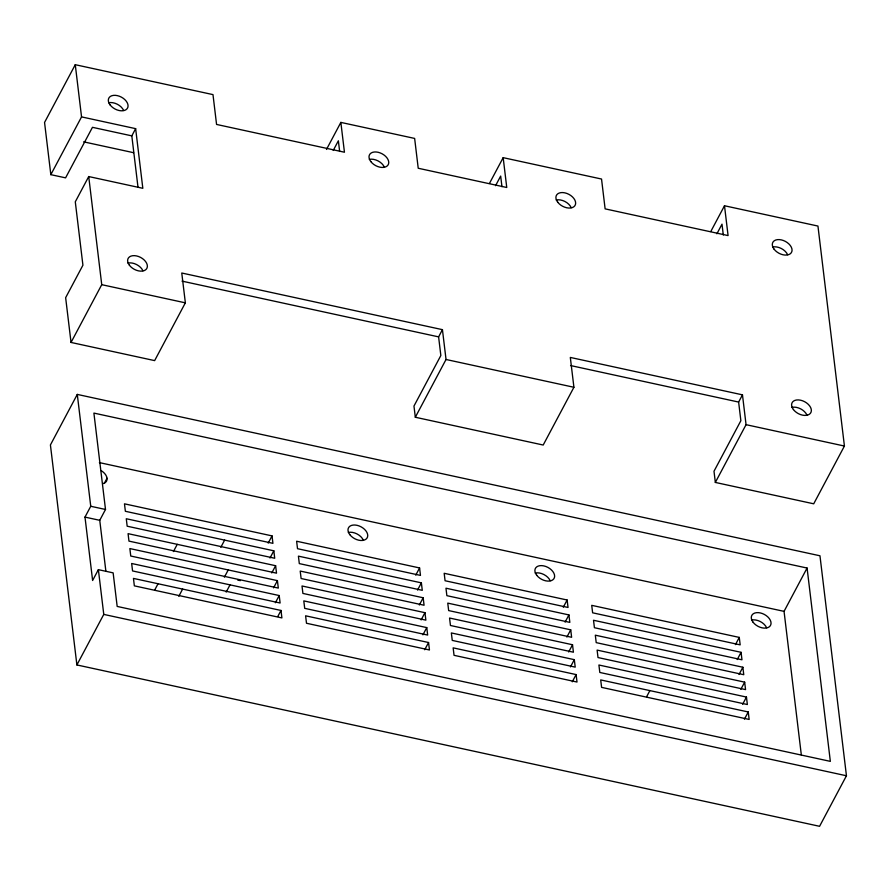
<?xml version="1.0" encoding="UTF-8"?>
<svg xmlns="http://www.w3.org/2000/svg" width="891" height="891" viewBox="0 0 891 891"><rect width="100%" height="100%" fill="white"/><g stroke="black" fill="none" stroke-linecap="round" stroke-linejoin="round"><path stroke-width="1.34" d="M75.267 64.698L81.549 116.888L135.644 128.649L142.827 188.302L88.721 176.552L75.289 201.823L82.919 265.206L65.644 297.694L71.035 342.445L154.644 360.61L185.361 302.84L181.764 273.014L442.437 329.659L438.606 336.876L440.845 355.52L413.97 406.062L415.317 417.244L543.198 445.032L573.915 387.273L570.318 357.436L742.47 394.847L738.628 402.064L740.867 420.708L714.003 471.25L715.339 482.432L813.717 503.805L844.423 446.046L817.949 226.058L724.494 205.754L728.081 235.58L605.123 208.862L601.536 179.035L503.17 157.662L506.756 187.489L418.224 168.254L414.638 138.428L340.852 122.401L344.449 152.227L216.569 124.439L212.982 94.613L75.267 64.698L44.55 122.457L50.832 174.658L65.589 177.855L92.464 127.324L131.812 135.866L138.016 187.388M50.832 174.658L81.549 116.888M131.812 135.866L135.644 128.649M71.035 342.445L101.741 284.675L88.721 176.552M77.283 394.412L50.419 444.954L76.893 664.942L819.575 826.302L846.45 775.771L819.965 555.784L77.283 394.412L90.748 506.277L84.99 517.103L92.619 580.487L98.378 569.661L113.135 572.868L117.178 606.426L830.345 761.371L807.079 568.046L93.9 413.09L105.506 509.474L99.747 520.311L105.884 571.287M104.47 483.067L107.031 478.255M326.485 149.432L340.852 122.401M333.245 150.434L338.368 140.8L339.649 151.459M76.893 664.942L103.768 614.4L98.378 569.661M173.411 551.562L177.253 544.345M154.845 589.764L158.041 583.739M178.801 596.302L182.633 589.085M220.801 547.33L224.643 540.113M224.387 577.168L228.23 569.939M226.191 592.081L230.023 584.864M268.191 543.109L272.033 535.892L124.473 503.827L125.375 511.289L272.924 543.343L272.033 535.892M269.984 558.022L273.827 550.805L126.277 518.74L127.168 526.202L274.718 558.256L273.827 550.805M271.777 572.935L275.62 565.718L128.07 533.653L128.961 541.115L276.522 573.169L275.62 565.718M273.57 587.848L277.413 580.631L129.863 548.566L130.754 556.029L278.315 588.082L277.413 580.631M489.437 183.468L503.17 157.662M495.552 185.696L500.675 176.073L501.956 186.72M275.375 602.762L279.206 595.544L131.656 563.491L132.559 570.942L280.108 603.007L279.206 595.544M277.803 616.472L281.01 610.458L133.45 578.404L134.352 585.855L281.901 617.92L281.01 610.458M415.317 417.244L446.035 359.485L442.437 329.659M415.741 575.163L419.583 567.946L296.625 541.227L297.516 548.689L420.474 575.408L419.583 567.946M417.534 590.087L421.376 582.859L298.418 556.14L299.309 563.602L422.278 590.321L421.376 582.859M419.338 605L423.169 597.772L300.211 571.064L301.113 578.515L424.071 605.234L423.169 597.772M421.131 619.913L424.962 612.685L302.004 585.977L302.907 593.428L425.865 620.147L424.962 612.685M422.924 634.826L426.767 627.609L303.798 600.89L304.7 608.341L427.658 635.06L426.767 627.609M424.717 649.739L428.56 642.522L305.602 615.804L306.493 623.255L429.451 649.973L428.56 642.522M710.773 231.56L724.494 205.754M716.887 233.787L722 224.164L723.303 235.001M563.29 607.228L567.133 600.011L444.175 573.292L445.077 580.743L568.035 607.462L567.133 600.011M565.094 622.141L568.926 614.924L445.968 588.205L446.87 595.667L569.828 622.375L568.926 614.924M566.888 637.054L570.73 629.837L447.761 603.118L448.663 610.58L571.621 637.288L570.73 629.837M568.681 651.967L572.523 644.75L449.565 618.031L450.456 625.493L573.414 652.212L572.523 644.75M570.474 666.88L574.316 659.663L451.358 632.944L452.249 640.406L575.218 667.125L574.316 659.663M572.267 681.793L576.109 674.576L453.151 647.857L454.042 655.319L577.012 682.038L576.109 674.576M715.339 482.432L746.057 424.673L742.47 394.847M646.688 696.628L649.884 690.603M735.443 644.627L739.274 637.41L591.724 605.345L592.626 612.808L740.176 644.861L739.274 637.41M737.236 659.54L741.078 652.323L593.517 620.259L594.42 627.721L741.969 659.785L741.078 652.323M739.029 674.454L742.871 667.236L595.322 635.183L596.213 642.634L743.762 674.699L742.871 667.236M740.822 689.378L744.664 682.15L597.115 650.096L598.006 657.547L745.567 689.612L744.664 682.15M801.332 754.978L784.047 611.36L807.079 568.046M742.626 704.291L746.458 697.063L598.908 665.009L599.81 672.46L747.36 704.525L746.458 697.063M744.419 719.204L748.251 711.976L600.701 679.922L601.603 687.373L749.153 719.438L748.251 711.976M83.62 141.836L133.617 152.695M181.998 281.122L438.606 336.876M570.552 365.544L738.628 402.064M101.741 284.675L185.361 302.84M446.035 359.485L573.915 387.273M746.057 424.673L844.423 446.046M99.402 462.607L784.047 611.36M90.748 506.277L105.506 509.474M84.99 517.103L99.747 520.311M237.685 580.052L240.347 580.631M103.768 614.4L846.45 775.771M751.648 620.069A10.603 6.738 28 0 1 766.605 627.732M535.235 573.058A10.603 6.738 28 0 1 550.204 580.72M348.336 532.45A10.603 6.738 28 0 1 363.294 540.102M101.329 470.726A10.603 6.738 28 0 1 102.888 483.635M556.24 200.007A10.603 6.738 28 0 1 571.209 207.67M791.954 407.365A10.603 6.738 28 0 1 806.912 415.017M127.97 263.09A10.603 6.738 28 0 1 142.928 270.753M108.669 102.766A10.603 6.738 28 0 1 123.626 110.428M369.342 159.4A10.603 6.738 28 0 1 384.311 167.062M772.653 247.03A10.603 6.738 28 0 1 787.622 254.692M753.107 622.263A10.603 6.738 28 0 0 770.147 625.961A10.603 6.738 28 0 0 760.279 612.919A10.603 6.738 28 0 0 753.107 622.263M536.694 575.241A10.603 6.738 28 0 0 553.734 578.938A10.603 6.738 28 0 0 543.866 565.908A10.603 6.738 28 0 0 536.694 575.241M349.795 534.633A10.603 6.738 28 0 0 366.836 538.331A10.603 6.738 28 0 0 356.968 525.3A10.603 6.738 28 0 0 349.795 534.633M557.71 202.19A10.603 6.738 28 0 0 574.74 205.899A10.603 6.738 28 0 0 564.883 192.857A10.603 6.738 28 0 0 557.71 202.19M129.429 265.273A10.603 6.738 28 0 0 146.469 268.982A10.603 6.738 28 0 0 136.601 255.94A10.603 6.738 28 0 0 129.429 265.273M793.413 409.548A10.603 6.738 28 0 0 810.454 413.246A10.603 6.738 28 0 0 800.586 400.204A10.603 6.738 28 0 0 793.413 409.548M370.812 161.583A10.603 6.738 28 0 0 387.841 165.292A10.603 6.738 28 0 0 377.984 152.25A10.603 6.738 28 0 0 370.812 161.583M774.112 249.213A10.603 6.738 28 0 0 791.152 252.921A10.603 6.738 28 0 0 781.284 239.879A10.603 6.738 28 0 0 774.112 249.213M110.128 104.949A10.603 6.738 28 0 0 127.168 108.646A10.603 6.738 28 0 0 117.3 95.615A10.603 6.738 28 0 0 110.128 104.949"/></g></svg>
